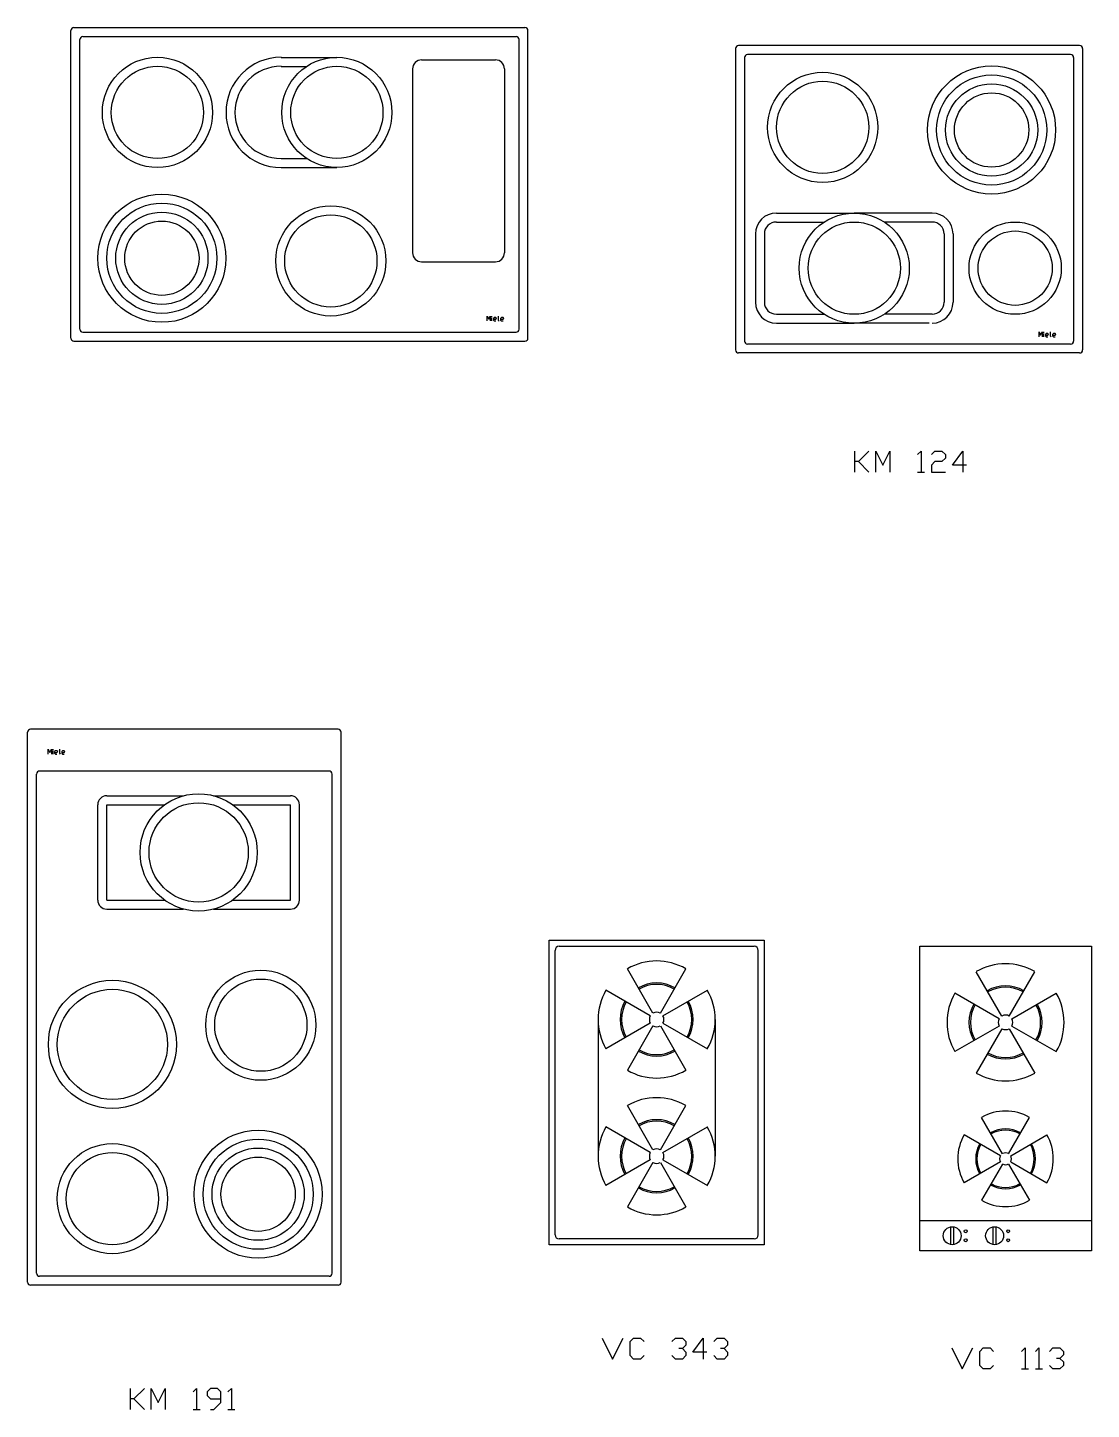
# Model space of a CAD drawing. Header units: inches. Extents: x 6 to 779, y -1361 to -812.
# Drawn here: x 167.5 to 345.6, y -1045.2 to -814 of the extents above; entities that cross this region are included whole.
import ezdxf

# ---------------------------------------------------------------- set-up
doc = ezdxf.new("R2010")
doc.units = ezdxf.units.IN
doc.header["$MEASUREMENT"] = 0
doc.layers.add('CABS', color=7, linetype='Continuous')
doc.layers.add('MECHANICAL', color=7, linetype='Continuous')

msp = doc.modelspace()

# ---------------------------------------------------------------- linework, layer by layer
at = {"layer": 'CABS', "color": 7}
for p, q in [((174.72, -865.93), (174.72, -814.46)), ((175.22, -813.96), (250.74, -813.96)), ((176.22, -864.43), (176.22, -815.96)), ((176.72, -815.46), (249.24, -815.46)), ((249.74, -864.43), (249.74, -815.96)), ((251.24, -865.93), (251.24, -814.46)), ((285.99, -817.46), (285.99, -867.9)), ((343.59, -816.96), (286.49, -816.96)), ((344.09, -817.46), (344.09, -867.9)), ((209.91, -818.94), (219.25, -818.94)), ((209.91, -820.44), (214.2, -820.44)), ((233.42, -819.37), (245.81, -819.37)), ((287.49, -818.96), (287.49, -866.4)), ((342.09, -818.46), (287.99, -818.46)), ((342.59, -818.96), (342.59, -866.4)), ((231.92, -820.87), (231.92, -851.63)), ((247.31, -820.87), (247.31, -851.63)), ((209.91, -835.87), (214.2, -835.87)), ((209.91, -837.37), (219.25, -837.37)), ((292.82, -844.99), (305.86, -844.99)), ((318.9, -844.99), (305.86, -844.99)), ((292.82, -846.49), (300.82, -846.49)), ((318.9, -846.49), (310.9, -846.49)), ((233.42, -853.13), (245.81, -853.13)), ((292.82, -861.92), (300.82, -861.92)), ((318.9, -861.92), (310.9, -861.92)), ((292.82, -863.42), (305.86, -863.42)), ((318.41, -863.42), (305.38, -863.42)), ((175.22, -866.43), (250.74, -866.43)), ((176.72, -864.93), (249.24, -864.93)), ((342.09, -866.9), (287.99, -866.9)), ((343.59, -868.4), (286.49, -868.4)), ((219.45, -931.37), (167.98, -931.37)), ((167.48, -1023.89), (167.48, -931.87)), ((219.95, -1023.89), (219.95, -931.87)), ((217.95, -938.36), (169.48, -938.36)), ((168.98, -1022.39), (168.98, -938.86)), ((218.45, -1022.39), (218.45, -938.86)), ((180.72, -942.49), (193.6, -942.49)), ((198.61, -942.49), (211.49, -942.49)), ((179.22, -959.95), (179.22, -943.99)), ((180.72, -943.99), (190.41, -943.99)), ((180.72, -959.95), (180.72, -943.99)), ((201.81, -943.99), (211.49, -943.99)), ((211.49, -959.95), (211.49, -943.99)), ((212.99, -959.95), (212.99, -943.99)), ((180.72, -959.95), (190.41, -959.95)), ((180.72, -961.45), (193.6, -961.45)), ((198.61, -961.45), (211.49, -961.45)), ((201.81, -959.95), (211.49, -959.95)), ((254.77, -1017.64), (254.77, -966.68)), ((254.77, -966.68), (290.8, -966.68)), ((255.77, -1010.93), (255.77, -968.38)), ((256.47, -967.68), (289.1, -967.68)), ((289.8, -1010.93), (289.8, -968.38)), ((290.8, -966.68), (290.8, -1017.64)), ((316.83, -1018.61), (316.83, -967.65)), ((316.83, -967.65), (345.56, -967.65)), ((345.56, -967.65), (345.56, -1018.61)), ((272.17, -978.86), (267.88, -971.44)), ((273.4, -978.86), (277.68, -971.44)), ((330.58, -979.35), (326.29, -971.93)), ((331.81, -979.35), (336.09, -971.93)), ((255.77, -1015.94), (255.77, -973.39)), ((271.72, -979.31), (264.3, -975.03)), ((273.84, -979.31), (281.27, -975.03)), ((289.8, -1015.94), (289.8, -973.39)), ((330.13, -979.8), (322.71, -975.51)), ((332.25, -979.8), (339.68, -975.51)), ((271.72, -980.54), (264.3, -984.82)), ((272.17, -980.99), (267.88, -988.41)), ((273.4, -980.99), (277.68, -988.41)), ((273.84, -980.54), (281.27, -984.82)), ((330.13, -981.03), (322.71, -985.31)), ((330.58, -981.48), (326.29, -988.9)), ((331.81, -981.48), (336.09, -988.9)), ((332.25, -981.03), (339.68, -985.31)), ((272.17, -1001.75), (267.88, -994.32)), ((273.4, -1001.75), (277.68, -994.32)), ((330.69, -1002.38), (327.19, -996.32)), ((331.69, -1002.38), (335.19, -996.32)), ((271.72, -1002.2), (264.3, -997.91)), ((273.84, -1002.2), (281.27, -997.91)), ((330.33, -1002.74), (324.26, -999.24)), ((332.06, -1002.74), (338.12, -999.24)), ((271.72, -1003.42), (264.3, -1007.71)), ((272.17, -1003.87), (267.88, -1011.3)), ((273.4, -1003.87), (277.68, -1011.3)), ((273.84, -1003.42), (281.27, -1007.71)), ((330.33, -1003.74), (324.26, -1007.24)), ((330.69, -1004.11), (327.19, -1010.17)), ((331.69, -1004.11), (335.19, -1010.17)), ((332.06, -1003.74), (338.12, -1007.24)), ((345.56, -1013.6), (316.83, -1013.6)), ((322.01, -1017.59), (322.01, -1014.63)), ((322.51, -1017.59), (322.51, -1014.63)), ((329.11, -1017.59), (329.11, -1014.63)), ((329.61, -1017.59), (329.61, -1014.63)), ((289.1, -1016.64), (256.47, -1016.64)), ((290.8, -1017.64), (254.77, -1017.64)), ((345.56, -1018.61), (316.83, -1018.61)), ((217.95, -1022.89), (169.48, -1022.89)), ((219.45, -1024.39), (167.98, -1024.39))]:
    msp.add_line(p, q, dxfattribs=at)
at = {"layer": 'CABS', "color": 8}
for p, q in [((262.99, -979.93), (262.99, -1002.81)), ((282.58, -979.93), (282.58, -1002.81))]:
    msp.add_line(p, q, dxfattribs=at)
at = {"layer": 'CABS', "color": 1}
for points in [[(244.4, -863.03, 0), (244.4, -862.23, 0)], [(244.4, -862.23, 0), (244.67, -862.76, 0)], [(244.67, -862.76, 0), (244.93, -862.23, 0)], [(244.93, -862.23, 0), (244.93, -863.03, 0)], [(245.2, -862.36, 0), (245.2, -862.23, 0)], [(246.27, -862.23, 0), (246.27, -862.89, 0)], [(245.2, -863.03, 0), (245.2, -862.49, 0)], [(245.6, -862.49, 0), (245.47, -862.63, 0)], [(245.47, -862.63, 0), (245.47, -862.89, 0)], [(245.47, -862.76, 0), (245.87, -862.76, 0)], [(245.47, -862.89, 0), (245.6, -863.03, 0)], [(245.87, -862.49, 0), (245.6, -862.49, 0)], [(245.6, -863.03, 0), (245.87, -863.03, 0)], [(246, -862.63, 0), (245.87, -862.49, 0)], [(245.87, -862.76, 0), (246, -862.63, 0)], [(246.27, -862.89, 0), (246.4, -863.03, 0)], [(246.8, -862.49, 0), (246.67, -862.63, 0)], [(246.67, -862.63, 0), (246.67, -862.89, 0)], [(246.67, -862.76, 0), (247.07, -862.76, 0)], [(246.67, -862.89, 0), (246.8, -863.03, 0)], [(247.07, -862.49, 0), (246.8, -862.49, 0)], [(246.8, -863.03, 0), (247.07, -863.03, 0)], [(247.2, -862.63, 0), (247.07, -862.49, 0)], [(247.07, -862.76, 0), (247.2, -862.63, 0)], [(336.8, -865.69, 0), (336.8, -864.89, 0)], [(336.8, -864.89, 0), (337.07, -865.43, 0)], [(337.07, -865.43, 0), (337.34, -864.89, 0)], [(337.34, -864.89, 0), (337.34, -865.69, 0)], [(337.6, -865.03, 0), (337.6, -864.89, 0)], [(337.6, -865.69, 0), (337.6, -865.16, 0)], [(338, -865.16, 0), (337.87, -865.29, 0)], [(337.87, -865.29, 0), (337.87, -865.56, 0)], [(337.87, -865.43, 0), (338.27, -865.43, 0)], [(337.87, -865.56, 0), (338, -865.69, 0)], [(338.27, -865.16, 0), (338, -865.16, 0)], [(338, -865.69, 0), (338.27, -865.69, 0)], [(338.4, -865.29, 0), (338.27, -865.16, 0)], [(338.27, -865.43, 0), (338.4, -865.29, 0)], [(338.67, -864.89, 0), (338.67, -865.56, 0)], [(338.67, -865.56, 0), (338.8, -865.69, 0)], [(339.2, -865.16, 0), (339.07, -865.29, 0)], [(339.07, -865.29, 0), (339.07, -865.56, 0)], [(339.07, -865.43, 0), (339.47, -865.43, 0)], [(339.07, -865.56, 0), (339.2, -865.69, 0)], [(339.47, -865.16, 0), (339.2, -865.16, 0)], [(339.2, -865.69, 0), (339.47, -865.69, 0)], [(339.6, -865.29, 0), (339.47, -865.16, 0)], [(339.47, -865.43, 0), (339.6, -865.29, 0)], [(170.93, -935.51, 0), (170.93, -934.71, 0)], [(170.93, -934.71, 0), (171.19, -935.24, 0)], [(171.19, -935.24, 0), (171.46, -934.71, 0)], [(171.46, -934.71, 0), (171.46, -935.51, 0)], [(171.73, -934.84, 0), (171.73, -934.71, 0)], [(171.73, -935.51, 0), (171.73, -934.97, 0)], [(172.13, -934.97, 0), (171.99, -935.11, 0)], [(171.99, -935.11, 0), (171.99, -935.37, 0)], [(171.99, -935.24, 0), (172.39, -935.24, 0)], [(171.99, -935.37, 0), (172.13, -935.51, 0)], [(172.39, -934.97, 0), (172.13, -934.97, 0)], [(172.13, -935.51, 0), (172.39, -935.51, 0)], [(172.53, -935.11, 0), (172.39, -934.97, 0)], [(172.39, -935.24, 0), (172.53, -935.11, 0)], [(172.79, -934.71, 0), (172.79, -935.37, 0)], [(172.79, -935.37, 0), (172.93, -935.51, 0)], [(173.33, -934.97, 0), (173.19, -935.11, 0)], [(173.19, -935.11, 0), (173.19, -935.37, 0)], [(173.19, -935.24, 0), (173.59, -935.24, 0)], [(173.19, -935.37, 0), (173.33, -935.51, 0)], [(173.59, -934.97, 0), (173.33, -934.97, 0)], [(173.33, -935.51, 0), (173.59, -935.51, 0)], [(173.73, -935.11, 0), (173.59, -934.97, 0)], [(173.59, -935.24, 0), (173.73, -935.11, 0)]]:
    msp.add_polyline3d(points, dxfattribs=at)
at = {"layer": 'CABS'}
for points in [[(305.97, -888.33, 0), (305.97, -884.83, 0)], [(308.3, -884.83, 0), (306.55, -886.58, 0)], [(309.47, -888.33, 0), (309.47, -884.83, 0)], [(309.47, -884.83, 0), (310.63, -887.16, 0)], [(310.63, -887.16, 0), (311.8, -884.83, 0)], [(311.8, -884.83, 0), (311.8, -888.33, 0)], [(316.47, -885.41, 0), (317.05, -884.83, 0)], [(317.05, -884.83, 0), (317.05, -888.33, 0)], [(318.8, -885.41, 0), (319.38, -884.83, 0)], [(319.38, -884.83, 0), (320.55, -884.83, 0)], [(320.55, -884.83, 0), (321.13, -885.41, 0)], [(321.13, -885.41, 0), (321.13, -886, 0)], [(322.3, -887.16, 0), (324.05, -884.83, 0)], [(324.05, -884.83, 0), (324.05, -888.33, 0)], [(306.55, -886.58, 0), (305.97, -886.58, 0)], [(306.55, -886.58, 0), (308.3, -888.33, 0)], [(319.38, -886.58, 0), (318.8, -887.16, 0)], [(318.8, -887.16, 0), (318.8, -888.33, 0)], [(320.55, -886.58, 0), (319.38, -886.58, 0)], [(321.13, -886, 0), (320.55, -886.58, 0)], [(324.63, -887.16, 0), (322.3, -887.16, 0)], [(316.47, -888.33, 0), (317.63, -888.33, 0)], [(318.8, -888.33, 0), (321.13, -888.33, 0)], [(263.67, -1033.25, 0), (265.42, -1036.75, 0)], [(265.42, -1036.75, 0), (267.17, -1033.25, 0)], [(268.34, -1033.83, 0), (268.92, -1033.25, 0)], [(268.92, -1033.25, 0), (270.09, -1033.25, 0)], [(270.09, -1033.25, 0), (270.67, -1033.83, 0)], [(275.34, -1033.83, 0), (275.92, -1033.25, 0)], [(275.92, -1033.25, 0), (277.09, -1033.25, 0)], [(277.09, -1033.25, 0), (277.67, -1033.83, 0)], [(278.84, -1035.58, 0), (280.59, -1033.25, 0)], [(280.59, -1033.25, 0), (280.59, -1036.75, 0)], [(282.34, -1033.83, 0), (282.92, -1033.25, 0)], [(282.92, -1033.25, 0), (284.09, -1033.25, 0)], [(284.09, -1033.25, 0), (284.67, -1033.83, 0)], [(268.34, -1036.16, 0), (268.34, -1033.83, 0)], [(277.09, -1035, 0), (276.5, -1035, 0)], [(277.67, -1034.41, 0), (277.09, -1035, 0)], [(277.09, -1035, 0), (277.67, -1035.58, 0)], [(277.67, -1033.83, 0), (277.67, -1034.41, 0)], [(277.67, -1035.58, 0), (277.67, -1036.16, 0)], [(281.17, -1035.58, 0), (278.84, -1035.58, 0)], [(284.09, -1035, 0), (283.5, -1035, 0)], [(284.67, -1034.41, 0), (284.09, -1035, 0)], [(284.09, -1035, 0), (284.67, -1035.58, 0)], [(284.67, -1033.83, 0), (284.67, -1034.41, 0)], [(284.67, -1035.58, 0), (284.67, -1036.16, 0)], [(322.2, -1034.88, 0), (323.95, -1038.38, 0)], [(323.95, -1038.38, 0), (325.7, -1034.88, 0)], [(326.87, -1035.46, 0), (327.45, -1034.88, 0)], [(326.87, -1037.8, 0), (326.87, -1035.46, 0)], [(327.45, -1034.88, 0), (328.62, -1034.88, 0)], [(328.62, -1034.88, 0), (329.2, -1035.46, 0)], [(333.87, -1035.46, 0), (334.45, -1034.88, 0)], [(334.45, -1034.88, 0), (334.45, -1038.38, 0)], [(336.2, -1035.46, 0), (336.79, -1034.88, 0)], [(336.79, -1034.88, 0), (336.79, -1038.38, 0)], [(338.54, -1035.46, 0), (339.12, -1034.88, 0)], [(339.12, -1034.88, 0), (340.29, -1034.88, 0)], [(340.29, -1034.88, 0), (340.87, -1035.46, 0)], [(340.87, -1035.46, 0), (340.87, -1036.05, 0)], [(268.92, -1036.75, 0), (268.34, -1036.16, 0)], [(270.09, -1036.75, 0), (268.92, -1036.75, 0)], [(270.67, -1036.16, 0), (270.09, -1036.75, 0)], [(275.92, -1036.75, 0), (275.34, -1036.16, 0)], [(277.09, -1036.75, 0), (275.92, -1036.75, 0)], [(277.67, -1036.16, 0), (277.09, -1036.75, 0)], [(282.92, -1036.75, 0), (282.34, -1036.16, 0)], [(284.09, -1036.75, 0), (282.92, -1036.75, 0)], [(284.67, -1036.16, 0), (284.09, -1036.75, 0)], [(327.45, -1038.38, 0), (326.87, -1037.8, 0)], [(329.2, -1037.8, 0), (328.62, -1038.38, 0)], [(339.12, -1038.38, 0), (338.54, -1037.8, 0)], [(340.29, -1036.63, 0), (339.7, -1036.63, 0)], [(340.87, -1036.05, 0), (340.29, -1036.63, 0)], [(340.29, -1036.63, 0), (340.87, -1037.21, 0)], [(340.87, -1037.8, 0), (340.29, -1038.38, 0)], [(340.87, -1037.21, 0), (340.87, -1037.8, 0)], [(328.62, -1038.38, 0), (327.45, -1038.38, 0)], [(333.87, -1038.38, 0), (335.04, -1038.38, 0)], [(336.2, -1038.38, 0), (337.37, -1038.38, 0)], [(340.29, -1038.38, 0), (339.12, -1038.38, 0)], [(184.68, -1045.16, 0), (184.68, -1041.66, 0)], [(187.02, -1041.66, 0), (185.27, -1043.41, 0)], [(188.18, -1045.16, 0), (188.18, -1041.66, 0)], [(188.18, -1041.66, 0), (189.35, -1044, 0)], [(189.35, -1044, 0), (190.52, -1041.66, 0)], [(190.52, -1041.66, 0), (190.52, -1045.16, 0)], [(195.18, -1042.25, 0), (195.77, -1041.66, 0)], [(195.77, -1041.66, 0), (195.77, -1045.16, 0)], [(198.1, -1041.66, 0), (197.52, -1042.25, 0)], [(197.52, -1042.25, 0), (197.52, -1042.83, 0)], [(199.27, -1041.66, 0), (198.1, -1041.66, 0)], [(199.85, -1042.25, 0), (199.27, -1041.66, 0)], [(199.85, -1044, 0), (199.85, -1042.25, 0)], [(201.02, -1042.25, 0), (201.6, -1041.66, 0)], [(201.6, -1041.66, 0), (201.6, -1045.16, 0)], [(185.27, -1043.41, 0), (184.68, -1043.41, 0)], [(185.27, -1043.41, 0), (187.02, -1045.16, 0)], [(197.52, -1042.83, 0), (198.1, -1043.41, 0)], [(198.1, -1043.41, 0), (199.85, -1043.41, 0)], [(198.68, -1045.16, 0), (199.85, -1044, 0)], [(195.18, -1045.16, 0), (196.35, -1045.16, 0)], [(198.1, -1045.16, 0), (198.68, -1045.16, 0)], [(201.02, -1045.16, 0), (202.18, -1045.16, 0)]]:
    msp.add_polyline3d(points, dxfattribs=at)
at = {"layer": 'CABS', "color": 7}
for centre, radius in [((189.21, -828.15), 9.22), ((189.21, -828.15), 7.72), ((219.25, -828.15), 9.22), ((219.25, -828.15), 7.72), ((328.86, -831.09), 10.72), ((300.58, -830.65), 9.22), ((300.58, -830.65), 7.72), ((328.86, -831.09), 9.22), ((328.86, -831.09), 7.72), ((328.86, -831.09), 6.22), ((189.95, -852.55), 10.72), ((189.95, -852.55), 9.22), ((218.24, -853), 9.22), ((189.95, -852.55), 7.72), ((218.24, -853), 7.72), ((305.86, -854.21), 9.22), ((189.95, -852.55), 6.22), ((305.86, -854.21), 7.72), ((332.8, -854.21), 7.72), ((332.8, -854.21), 6.22), ((196.11, -951.97), 9.81), ((196.11, -951.97), 8.31), ((206.52, -980.88), 9.22), ((206.52, -980.88), 7.72), ((181.67, -984.09), 10.72), ((181.67, -984.09), 9.22), ((206.07, -1009.16), 10.72), ((181.67, -1009.91), 9.22), ((206.07, -1009.16), 9.22), ((181.67, -1009.91), 7.72), ((206.07, -1009.16), 7.72), ((206.07, -1009.16), 6.22), ((322.26, -1016.11), 1.5), ((329.36, -1016.11), 1.5), ((324.52, -1015.36), 0.25), ((324.52, -1016.86), 0.25), ((331.63, -1015.36), 0.25), ((331.63, -1016.86), 0.25)]:
    msp.add_circle(centre, radius, dxfattribs=at)
for centre, radius, start, end in [((175.22, -814.46), 0.5, 90, 180), ((176.72, -815.96), 0.5, 90, 180), ((249.24, -815.96), 0.5, 0, 90), ((250.74, -814.46), 0.5, 0, 90), ((286.49, -817.46), 0.5, 90, 180), ((343.59, -817.46), 0.5, 0, 90), ((209.91, -828.15), 9.22, 90, 270), ((209.91, -828.15), 7.72, 90, 270), ((233.42, -820.87), 1.5, 90, 180), ((245.81, -820.87), 1.5, 0, 90), ((287.99, -818.96), 0.5, 90, 180), ((342.09, -818.96), 0.5, 0, 90), ((233.42, -851.63), 1.5, 180, 270), ((245.81, -851.63), 1.5, 270, 0), ((176.72, -864.43), 0.5, 180, 270), ((249.24, -864.43), 0.5, 270, 0), ((175.22, -865.93), 0.5, 180, 270), ((250.74, -865.93), 0.5, 270, 0), ((287.99, -866.4), 0.5, 180, 270), ((342.09, -866.4), 0.5, 270, 0), ((286.49, -867.9), 0.5, 180, 270), ((343.59, -867.9), 0.5, 270, 0), ((167.98, -931.87), 0.5, 90, 180), ((219.45, -931.87), 0.5, 0, 90), ((169.48, -938.86), 0.5, 90, 180), ((217.95, -938.86), 0.5, 0, 90), ((180.72, -943.99), 1.5, 90, 180), ((211.49, -943.99), 1.5, 0, 90), ((180.72, -959.95), 1.5, 180, 270), ((211.49, -959.95), 1.5, 270, 0), ((256.47, -968.38), 0.7, 90, 180), ((289.1, -968.38), 0.7, 0, 90), ((272.78, -979.93), 9.8, 60, 120), ((331.19, -980.41), 9.8, 60, 120), ((272.78, -979.93), 9.8, 150, 210), ((272.78, -979.93), 6.12, 60, 120), ((272.78, -979.93), 5.88, 60, 120), ((272.78, -979.93), 9.8, 330, 30), ((331.19, -980.41), 9.8, 150, 210), ((331.19, -980.41), 6.12, 60, 120), ((331.19, -980.41), 5.88, 60, 120), ((331.19, -980.41), 9.8, 330, 30), ((272.78, -979.93), 6.12, 150, 210), ((272.78, -979.93), 5.88, 150, 210), ((272.78, -979.93), 5.88, 330, 30), ((272.78, -979.93), 6.12, 330, 30), ((331.19, -980.41), 6.12, 150, 210), ((331.19, -980.41), 5.88, 150, 210), ((331.19, -980.41), 5.88, 330, 30), ((331.19, -980.41), 6.12, 330, 30), ((272.78, -979.93), 1.22, 150, 210), ((272.78, -979.93), 1.22, 60, 120), ((272.78, -979.93), 1.22, 330, 30), ((331.19, -980.41), 1.22, 150, 210), ((331.19, -980.41), 1.22, 60, 120), ((331.19, -980.41), 1.22, 330, 30), ((272.78, -979.93), 1.22, 240, 300), ((331.19, -980.41), 1.22, 240, 300), ((272.78, -979.93), 6.12, 240, 300), ((272.78, -979.93), 5.88, 240, 300), ((331.19, -980.41), 6.12, 240, 300), ((331.19, -980.41), 5.88, 240, 300), ((272.78, -979.93), 9.8, 240, 300), ((331.19, -980.41), 9.8, 240, 300), ((272.78, -1002.81), 9.8, 60, 120), ((331.19, -1003.24), 8, 60, 120), ((272.78, -1002.81), 9.8, 150, 210), ((272.78, -1002.81), 6.12, 60, 120), ((272.78, -1002.81), 5.88, 60, 120), ((272.78, -1002.81), 9.8, 330, 30), ((331.19, -1003.24), 5, 60, 120), ((331.19, -1003.24), 4.8, 60, 120), ((272.78, -1002.81), 6.12, 150, 210), ((272.78, -1002.81), 5.88, 150, 210), ((272.78, -1002.81), 5.88, 330, 30), ((272.78, -1002.81), 6.12, 330, 30), ((331.19, -1003.24), 8, 150, 210), ((331.19, -1003.24), 5, 150, 210), ((331.19, -1003.24), 4.8, 150, 210), ((331.19, -1003.24), 4.8, 330, 30), ((331.19, -1003.24), 5, 330, 30), ((331.19, -1003.24), 8, 330, 30), ((272.78, -1002.81), 1.22, 150, 210), ((272.78, -1002.81), 1.22, 60, 120), ((272.78, -1002.81), 1.22, 330, 30), ((331.19, -1003.24), 1, 150, 210), ((331.19, -1003.24), 1, 60, 120), ((331.19, -1003.24), 1, 330, 30), ((272.78, -1002.81), 1.22, 240, 300), ((331.19, -1003.24), 1, 240, 300), ((272.78, -1002.81), 5.88, 240, 300), ((331.19, -1003.24), 5, 240, 300), ((331.19, -1003.24), 4.8, 240, 300), ((272.78, -1002.81), 6.12, 240, 300), ((331.19, -1003.24), 8, 240, 300), ((272.78, -1002.81), 9.8, 240, 300), ((256.47, -1015.94), 0.7, 180, 270), ((289.1, -1015.94), 0.7, 270, 0), ((167.98, -1023.89), 0.5, 180, 270), ((169.48, -1022.39), 0.5, 180, 270), ((217.95, -1022.39), 0.5, 270, 0), ((219.45, -1023.89), 0.5, 270, 0)]:
    msp.add_arc(centre, radius, start, end, dxfattribs=at)
at = {"layer": 'MECHANICAL', "color": 7}
for p, q in [((289.32, -848.49), (289.32, -859.92)), ((290.82, -848.49), (290.82, -859.92)), ((320.9, -848.49), (320.9, -859.92)), ((322.4, -848.49), (322.4, -859.92))]:
    msp.add_line(p, q, dxfattribs=at)
for centre, radius, start, end in [((292.82, -848.49), 3.5, 90, 180), ((318.9, -848.49), 3.5, 0, 90), ((292.82, -848.49), 2, 90, 180), ((318.9, -848.49), 2, 0, 90), ((292.82, -859.92), 3.5, 180, 270), ((292.82, -859.92), 2, 180, 270), ((318.9, -859.92), 2, 270, 0), ((318.9, -859.92), 3.5, 270, 0)]:
    msp.add_arc(centre, radius, start, end, dxfattribs=at)

doc.saveas('drawing.dxf')
